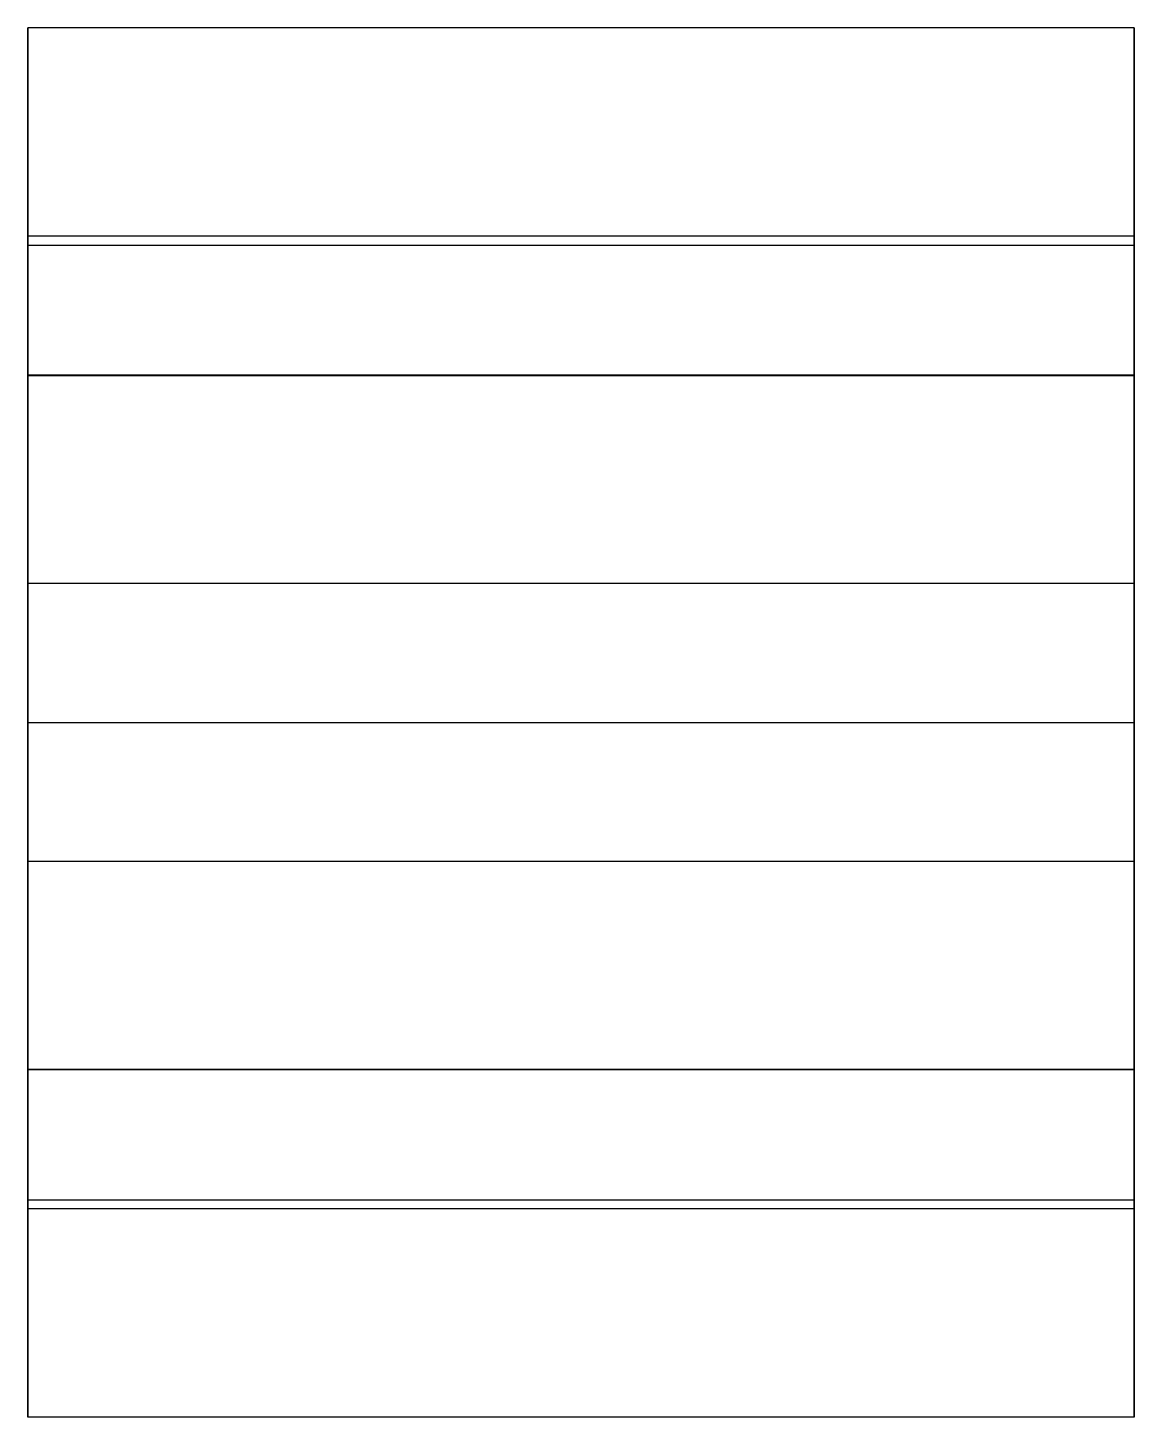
# Model space of a CAD drawing. Extents: x 0 to 2.5, y 0 to 1.88.
# Drawn here: x 1.8 to 2.502, y 1.003 to 1.885 of the extents above; entities that cross this region are included whole.
import ezdxf

# ---------------------------------------------------------------- set-up
doc = ezdxf.new("R2010")
doc.units = 0
doc.linetypes.add('HIDDEN', pattern=[9, 6, -3])
doc.layers.add('RIGHT', color=7, linetype='CONTINUOUS')
doc.layers.add('RIGHT_HID', color=7, linetype='HIDDEN')

msp = doc.modelspace()

# ---------------------------------------------------------------- linework, layer by layer
at = {"layer": 'RIGHT'}
for p, q in [((1.799857, 1.746908), (1.799857, 1.884952)), ((2.502456, 1.884952), (1.799857, 1.884952)), ((2.502456, 1.746908), (2.502456, 1.884952)), ((1.799857, 1.664364), (1.799857, 1.746908)), ((1.799857, 1.746908), (2.502456, 1.746908)), ((2.502456, 1.664364), (2.502456, 1.746908)), ((1.799857, 1.223188), (1.799857, 1.664364)), ((2.502456, 1.664364), (1.799857, 1.664364)), ((2.502456, 1.223188), (2.502456, 1.664364)), ((1.799857, 1.140643), (1.799857, 1.223188)), ((2.502456, 1.223188), (1.799857, 1.223188)), ((2.502456, 1.140643), (2.502456, 1.223188)), ((1.799857, 1.002599), (1.799857, 1.140643)), ((1.799857, 1.140643), (2.502456, 1.140643)), ((2.502456, 1.002599), (2.502456, 1.140643)), ((2.502456, 1.002599), (1.799857, 1.002599))]:
    msp.add_line(p, q, dxfattribs=at)
at = {"layer": 'RIGHT_HID', "linetype": 'HIDDEN'}
for p, q in [((1.799857, 1.884952), (1.799857, 1.746908)), ((2.502456, 1.884952), (2.502456, 1.746908)), ((1.799857, 1.134952), (1.799857, 1.752599)), ((1.799857, 1.752599), (1.799857, 1.443776)), ((2.502456, 1.752599), (1.799857, 1.752599)), ((2.502456, 1.134952), (2.502456, 1.752599)), ((2.502456, 1.752599), (2.502456, 1.443776)), ((1.799857, 1.746908), (1.799857, 1.664082)), ((1.799857, 1.746908), (2.502456, 1.746908)), ((2.502456, 1.746908), (2.502456, 1.664082)), ((1.799857, 1.664236), (1.799857, 1.664364)), ((1.799857, 1.664364), (1.799857, 1.223188)), ((1.799857, 1.664364), (1.799857, 1.664236)), ((1.799857, 1.664082), (1.799857, 1.664364)), ((2.502456, 1.664364), (1.799857, 1.664364)), ((1.799857, 1.664236), (1.799857, 1.664082)), ((1.799857, 1.664082), (1.799857, 1.664236)), ((1.799857, 1.664236), (2.502456, 1.664236)), ((1.799857, 1.664236), (2.502456, 1.664236)), ((2.502456, 1.664082), (1.799857, 1.664082)), ((2.502456, 1.664082), (1.799857, 1.664082)), ((2.502456, 1.664236), (2.502456, 1.664364)), ((2.502456, 1.664364), (2.502456, 1.223188)), ((2.502456, 1.664364), (2.502456, 1.664236)), ((2.502456, 1.664082), (2.502456, 1.664364)), ((2.502456, 1.664236), (2.502456, 1.664082)), ((2.502456, 1.664082), (2.502456, 1.664236)), ((1.799857, 1.35554), (1.799857, 1.532011)), ((1.799857, 1.532011), (1.799857, 1.443776)), ((1.799857, 1.35554), (1.799857, 1.532011)), ((1.799857, 1.532011), (1.799857, 1.443776)), ((2.502456, 1.532011), (1.799857, 1.532011)), ((2.502456, 1.532011), (1.799857, 1.532011)), ((2.502456, 1.35554), (2.502456, 1.532011)), ((2.502456, 1.532011), (2.502456, 1.443776)), ((2.502456, 1.35554), (2.502456, 1.532011)), ((2.502456, 1.532011), (2.502456, 1.443776)), ((1.799857, 1.443776), (1.799857, 1.35554)), ((1.799857, 1.443776), (1.799857, 1.134952)), ((1.799857, 1.443776), (1.799857, 1.35554)), ((1.799857, 1.443776), (2.502456, 1.443776)), ((1.799857, 1.443776), (2.502456, 1.443776)), ((1.799857, 1.443776), (2.502456, 1.443776)), ((2.502456, 1.443776), (2.502456, 1.35554)), ((2.502456, 1.443776), (2.502456, 1.134952)), ((2.502456, 1.443776), (2.502456, 1.35554)), ((2.502456, 1.35554), (1.799857, 1.35554)), ((2.502456, 1.35554), (1.799857, 1.35554)), ((1.799857, 1.223316), (1.799857, 1.22347)), ((1.799857, 1.22347), (1.799857, 1.140643)), ((1.799857, 1.223188), (1.799857, 1.22347)), ((1.799857, 1.22347), (1.799857, 1.223316)), ((2.502456, 1.22347), (1.799857, 1.22347)), ((2.502456, 1.22347), (1.799857, 1.22347)), ((1.799857, 1.223188), (1.799857, 1.223316)), ((1.799857, 1.223316), (1.799857, 1.223188)), ((1.799857, 1.223316), (2.502456, 1.223316)), ((1.799857, 1.223316), (2.502456, 1.223316)), ((2.502456, 1.223188), (1.799857, 1.223188)), ((2.502456, 1.223316), (2.502456, 1.22347)), ((2.502456, 1.22347), (2.502456, 1.140643)), ((2.502456, 1.223188), (2.502456, 1.22347)), ((2.502456, 1.22347), (2.502456, 1.223316)), ((2.502456, 1.223188), (2.502456, 1.223316)), ((2.502456, 1.223316), (2.502456, 1.223188)), ((1.799857, 1.140643), (1.799857, 1.002599)), ((1.799857, 1.140643), (2.502456, 1.140643)), ((2.502456, 1.140643), (2.502456, 1.002599)), ((2.502456, 1.134952), (1.799857, 1.134952))]:
    msp.add_line(p, q, dxfattribs=at)

doc.saveas('drawing.dxf')
